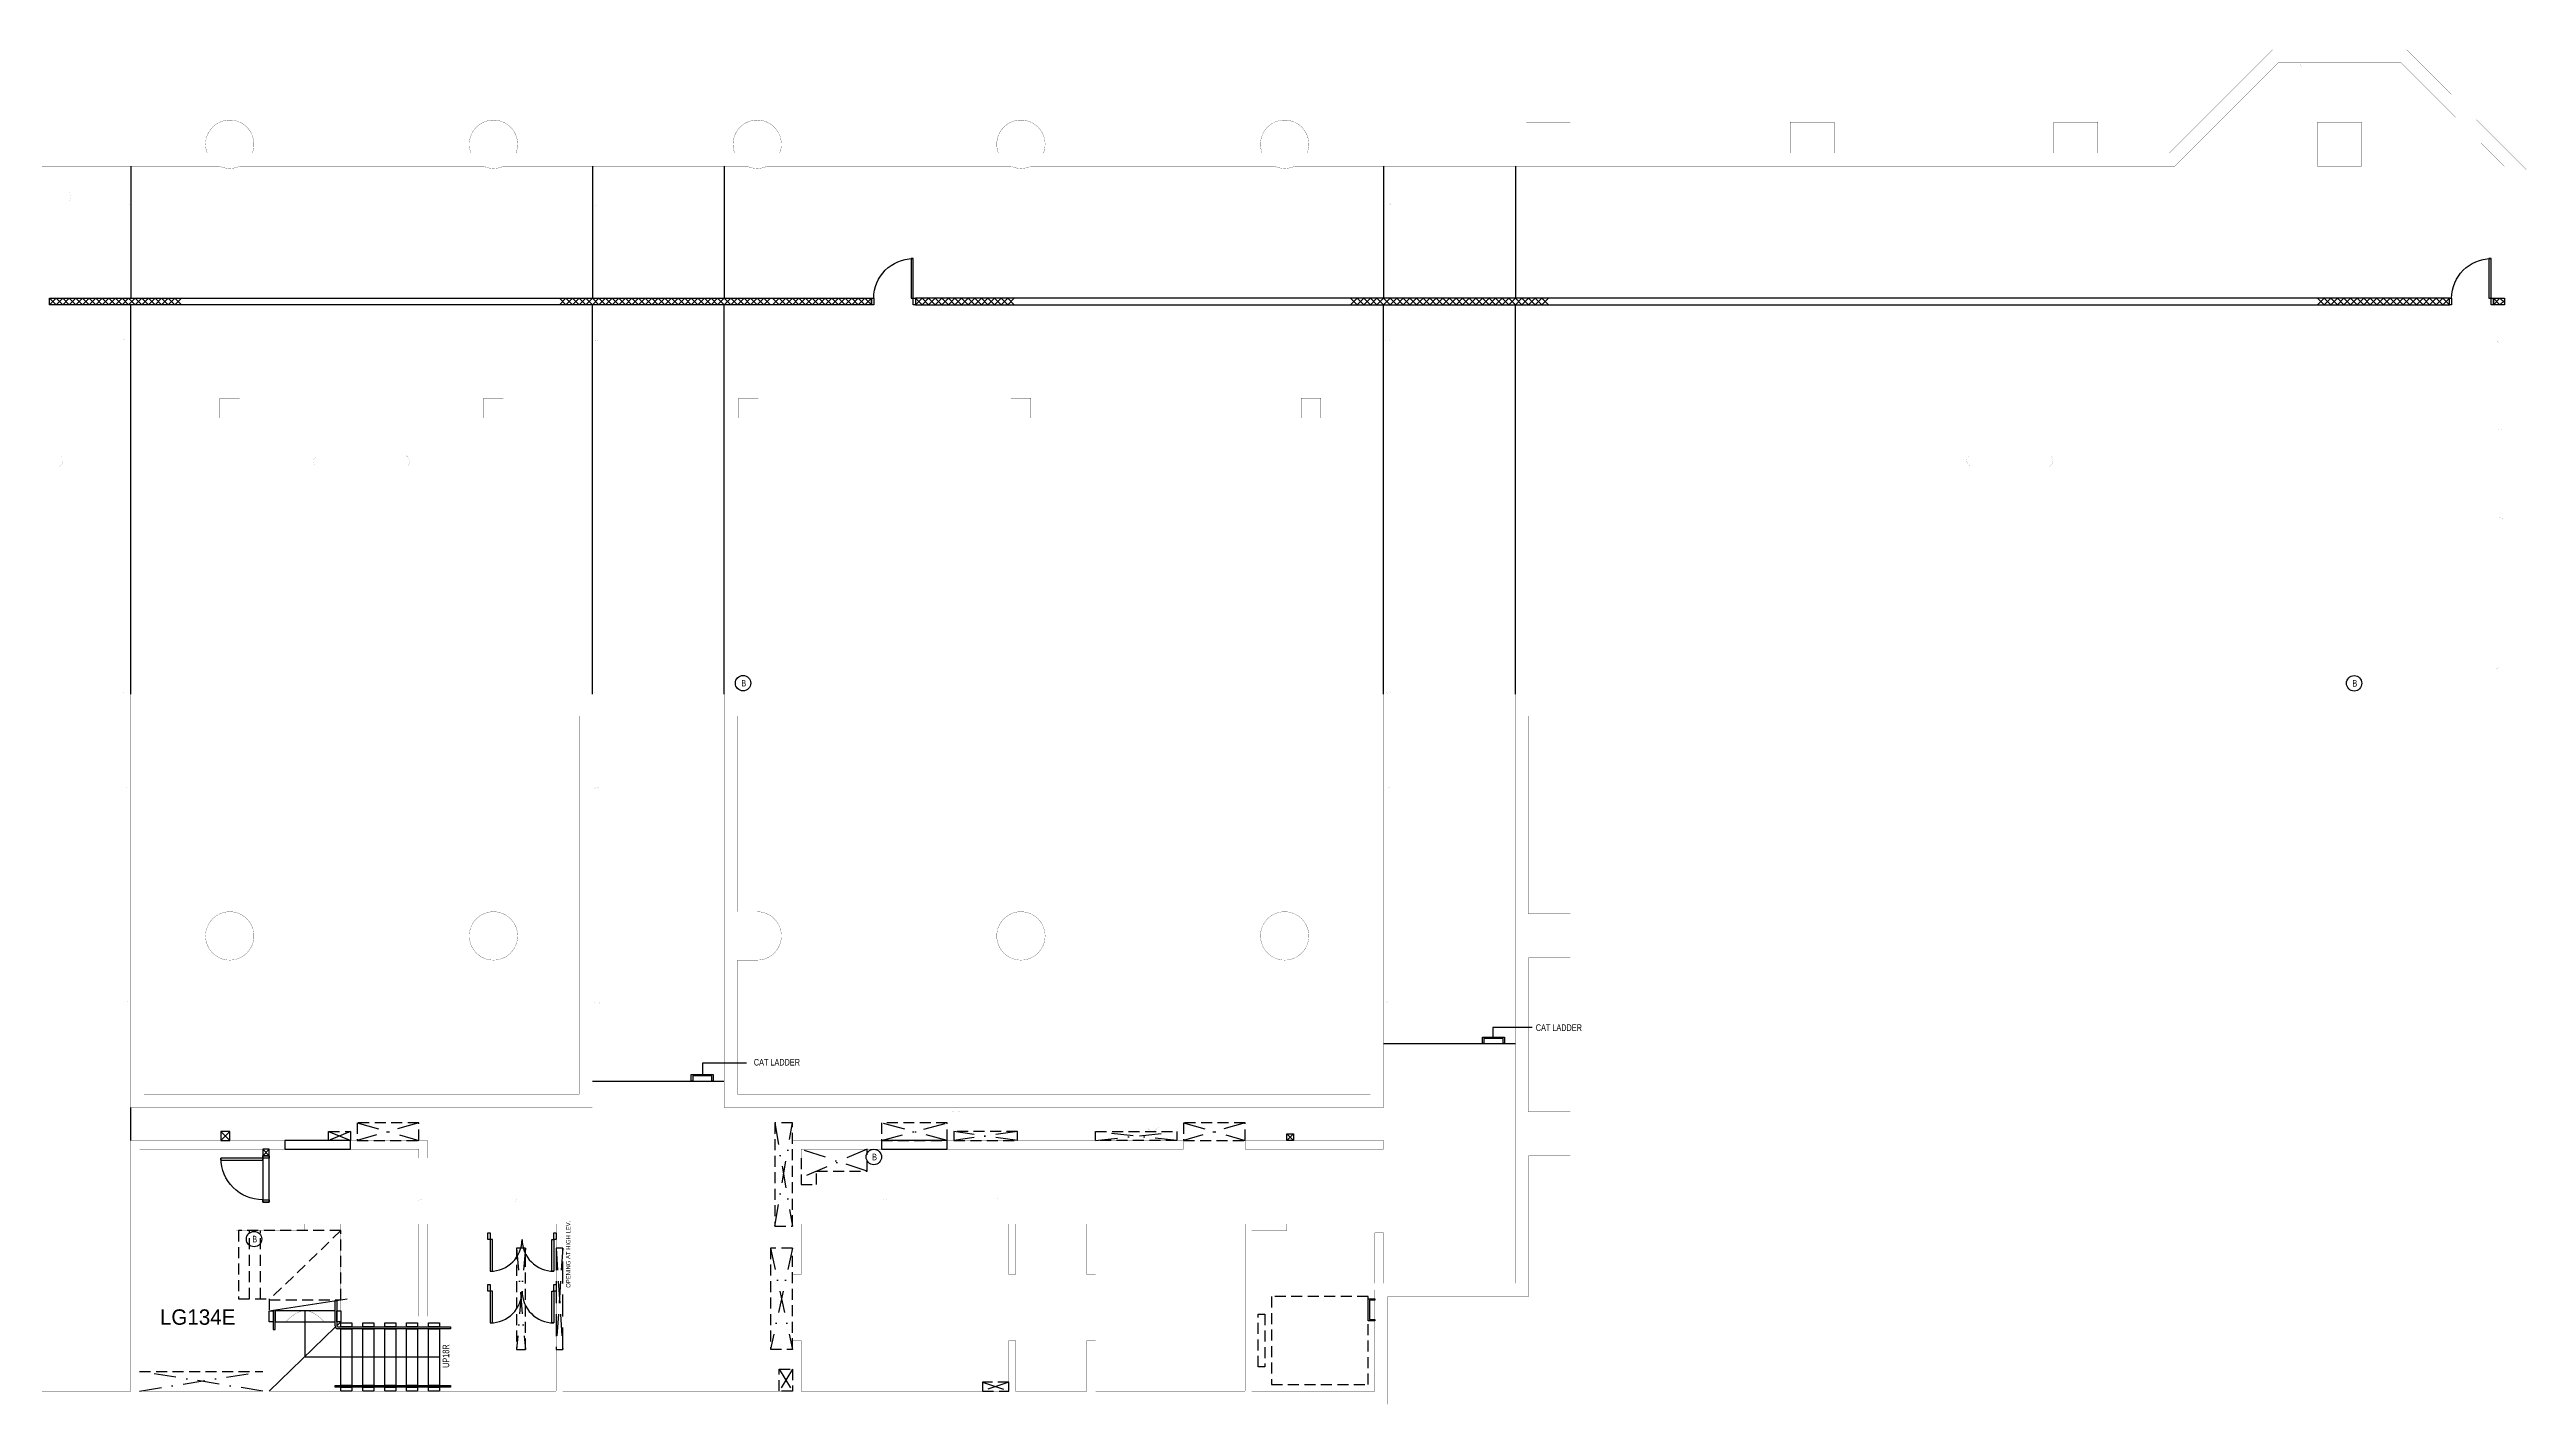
# Model space of a CAD drawing. Extents: x -163000 to 184253, y -124935 to 90032.
# Drawn here: x 127900 to 184253, y -49652 to -18847 of the extents above; entities that cross this region are included whole.
import ezdxf

# ---------------------------------------------------------------- set-up
doc = ezdxf.new("R2010")
doc.units = 0
doc.header["$LTSCALE"] = 1000
doc.header["$MEASUREMENT"] = 0
for name, pattern in [('S5118a$0$DASHDOT', [1, 0.5, -0.25, 0, -0.25]), ('S5118a$0$DASHED', [0.75, 0.5, -0.25]), ('S5118a$0$HIDDEN', [0.375, 0.25, -0.125])]:
    doc.linetypes.add(name, pattern=pattern)
doc.layers.get('0').update_dxf_attribs({"linetype": 'CONTINUOUS'})
for name, color, linetype in [('S5118a$0$11', 7, 'CONTINUOUS'), ('S5118a$0$20', 7, 'CONTINUOUS'), ('S5118a$0$22', 7, 'CONTINUOUS'), ('S5118a$0$25', 7, 'CONTINUOUS'), ('S5118a$0$30', 7, 'CONTINUOUS'), ('S5118a$0$42', 7, 'CONTINUOUS'), ('S5118a$0$56', 7, 'CONTINUOUS'), ('S5118a$0$6', 7, 'CONTINUOUS'), ('S5118a$0$9', 7, 'CONTINUOUS'), ('S5118a$0$ROOM-NO', 4, 'CONTINUOUS')]:
    doc.layers.add(name, color=color, linetype=linetype)
doc.styles.add('S5118a$0$STANDARD', font='txt')

# ---------------------------------------------------------------- blocks, each defined once
blk = doc.blocks.new('S5118a$0$HAT15')
at = {"layer": 'S5118a$0$22', "color": 14, "linetype": 'Continuous'}
for p, q in [((0, 0), (0.15, 0.15)), ((0, 0.15), (0.15, 0))]:
    blk.add_line(p, q, dxfattribs=at)
blk = doc.blocks.new('S5118a$0$D1050B')
at = {"layer": 'S5118a$0$30', "color": 14, "linetype": 'Continuous'}
blk.add_lwpolyline([(0.05, 0.15), (0.05, 1.1), (0.1, 1.1), (0.1, 0.15), (0, 0.15), (0, 0), (0.05, 0), (0.05, 0.15)], dxfattribs=at)
blk.add_lwpolyline([(1, 0), (1.05, 0), (1.05, 0.15), (1, 0.15)], close=True, dxfattribs=at)
blk.add_arc((0.05, 0.15), 0.95, 0, 90, dxfattribs=at)
blk = doc.blocks.new('S5118a$0$ARROW')
at = {"layer": 'S5118a$0$25', "color": 10, "linetype": 'Continuous', "const_width": 0.005}
blk.add_lwpolyline([(-0.433, 0.25, 0.071801), (-0.238084, 0.077755, 0.141961), (0, 0, 0.141961), (0.238084, 0.077755, 0.071801), (0.433, 0.25)], format="xyb", dxfattribs=at)
blk = doc.blocks.new('S5118a$0$D1000B')
at = {"layer": 'S5118a$0$30', "color": 5, "linetype": 'Continuous'}
blk.add_lwpolyline([(0.05, 0.15), (0.05, 1.05), (0.1, 1.05), (0.1, 0.15), (0, 0.15), (0, 0), (0.05, 0), (0.05, 0.15)], dxfattribs=at)
blk.add_lwpolyline([(0.95, 0), (1, 0), (1, 0.15), (0.95, 0.15)], close=True, dxfattribs=at)
blk.add_arc((0.05, 0.15), 0.9, 0, 90, dxfattribs=at)
blk = doc.blocks.new('S5118a$0$CHAT15')
at = {"layer": 'S5118a$0$22', "color": 14, "linetype": 'Continuous'}
for points in [[(0, 0), (0.15, 0.15), (0.3, 0), (0.45, 0.15), (0.6, 0), (0.75, 0.15)], [(0, 0.15), (0.15, 0), (0.3, 0.15), (0.45, 0), (0.6, 0.15), (0.75, 0)]]:
    blk.add_lwpolyline(points, dxfattribs=at)
blk = doc.blocks.new('S5118a$0$CATLAD')
at = {"layer": 'S5118a$0$25', "linetype": 'Continuous'}
blk.add_lwpolyline([(0, 0), (0, 0.15), (0.5, 0.15), (0.5, 0), (0.468, 0), (0.468, 0.118), (0.032, 0.118), (0.032, 0)], close=True, dxfattribs=at)
blk = doc.blocks.new('S5118a$0$BCF')
at = {"layer": 'S5118a$0$56', "color": 1, "linetype": 'Continuous'}
blk.add_circle((0, 0), 0.175, dxfattribs=at)
at = {"layer": 'S5118a$0$56', "color": 1, "linetype": 'Continuous', "style": 'S5118a$0$STANDARD', "width": 0.8}
blk.add_text('B', height=0.15, dxfattribs=at).set_placement((-0.0397, -0.075))
blk = doc.blocks.new('S5118a')
at = {"layer": 'S5118a$0$11', "color": 14, "linetype": 'Continuous'}
blk.add_line((129750, -43650), (129750, -42900), dxfattribs=at)
at = {"layer": 'S5118a$0$11', "color": 14, "linetype": 'S5118a$0$DASHDOT'}
for p, q in [((136300, -43250), (134900, -43650)), ((134900, -43250), (136300, -43650)), ((144400, -43250), (144800, -45600)), ((144400, -45600), (144800, -43250)), ((146825, -43650), (148325, -43250)), ((148325, -43650), (146825, -43250)), ((153700, -43250), (155100, -43650)), ((155100, -43250), (153700, -43650)), ((132000, -43450), (131800, -43650)), ((132000, -43650), (131800, -43450)), ((134750, -43450), (134250, -43650)), ((134250, -43450), (134750, -43650)), ((146500, -44350), (145000, -43850)), ((146500, -43850), (145000, -44502.2)), ((149925, -43450), (148475, -43650)), ((149925, -43650), (148475, -43450)), ((151700, -43650), (153550, -43450)), ((153550, -43650), (151700, -43450)), ((156200, -43500), (156050, -43650)), ((156050, -43500), (156200, -43650)), ((144300.1, -46097.6), (144800, -48400)), ((144800.1, -46097.6), (144300.1, -48397.6)), ((129950, -49350), (132750, -48900)), ((132750, -49350), (129950, -48900)), ((144800, -48850), (144500, -49350)), ((144500, -48850), (144800, -49350)), ((149725, -49150), (149128, -49350)), ((149128, -49150), (149725, -49350))]:
    blk.add_line(p, q, dxfattribs=at)
at = {"layer": 'S5118a$0$11', "color": 2, "linetype": 'S5118a$0$DASHDOT'}
for p, q in [((138725, -46100), (138525, -48400)), ((138525, -46100), (138725, -48400))]:
    blk.add_line(p, q, dxfattribs=at)
at = {"layer": 'S5118a$0$11', "color": 2, "linetype": 'S5118a$0$DASHED'}
for p, q in [((139575, -46100), (139425, -48400)), ((139425, -46100), (139575, -48400))]:
    blk.add_line(p, q, dxfattribs=at)
at = {"layer": 'S5118a$0$11', "color": 14, "linetype": 'S5118a$0$HIDDEN'}
blk.add_line((129950, -48900), (132750, -48900), dxfattribs=at)
at = {"layer": 'S5118a$0$11', "color": 3, "linetype": 'Continuous', "const_width": 5}
blk.add_lwpolyline([(155100, -49350), (155100, -46900), (155100.1, -46900), (155100, -45550), (156050, -45550), (156050, -45550), (156050, -45700), (155250.1, -45700), (155250.1, -46900), (158050.1, -46900), (158050.1, -45749.8), (158250.1, -45749.8), (158250.1, -46900), (161250.1, -46900), (161250, -33500.1), (161500, -33500), (161500, -33500), (162500, -33500), (162500, -33500), (167500, -33500), (167500, -33500), (168500, -33500), (168500, -33500), (173500, -33500), (173500, -33500), (174500, -33500), (174500, -33500), (179500, -33500), (179500, -33500), (180500, -33500), (180500, -33500), (183750.4, -33500)], dxfattribs=at)
at = {"layer": 'S5118a$0$11', "color": 14, "linetype": 'S5118a$0$HIDDEN'}
for points in [[(134900, -43650), (136300, -43650), (136300, -43250), (134900, -43250)], [(144400, -45600), (144800, -45600), (144800, -43250), (144400, -43250)], [(146825, -43650), (148325, -43650), (148325, -43250), (146825, -43250)], [(153700, -43650), (155100, -43650), (155100, -43250), (153700, -43250)], [(131800, -43650), (132000, -43650), (132000, -43450), (131800, -43450)], [(134750, -43650), (134250, -43650), (134250, -43450), (134750, -43450)], [(148475, -43650), (149925, -43650), (149925, -43450), (148475, -43450)], [(151700, -43450), (153550, -43450), (153550, -43650), (151700, -43650)], [(156200, -43650), (156050, -43650), (156050, -43500), (156200, -43500)], [(144300.1, -48397.6), (144800.1, -48397.6), (144800.1, -46097.6), (144300.1, -46097.6)], [(144800, -49350), (144500, -49350), (144500, -48850), (144800, -48850)], [(149128, -49350), (149725, -49350), (149725, -49150), (149128, -49150)]]:
    blk.add_lwpolyline(points, close=True, dxfattribs=at)
at = {"layer": 'S5118a$0$11', "color": 14, "linetype": 'Continuous', "const_width": 5}
for points in [[(129750, -49350), (129750, -43650), (133250, -43650), (133250, -43850), (129950, -43850), (129950, -49350)], [(129950, -49350), (132750.1, -49350), (132750.1, -45700.2), (132150.1, -45700.2), (132150.1, -45550.2), (132750, -45550), (132750, -45050), (132900, -45050), (132900, -45550), (133700, -45550.2), (133700, -45700.2), (132900, -45700.2), (132900, -49350), (139425, -49350)], [(139425, -49350), (139425, -45550), (139575, -45550), (139575, -49350)], [(144800, -49350), (144800.1, -48199.8), (145000.1, -48199.8), (145000, -49350)], [(145000, -49350), (149725, -49350), (149725, -48200), (149875, -48200), (149875, -49350), (151499.6, -49350), (151499.6, -48199.8), (151699.6, -48199.8), (151699.6, -49350), (153024.6, -49350), (153024.6, -49350), (153024.6, -49350), (153174.6, -49350), (153174.6, -49350), (153174.6, -49350), (155100, -49350)], [(139575, -49350), (144800, -49350)]]:
    blk.add_lwpolyline(points, dxfattribs=at)
at = {"layer": 'S5118a$0$11', "color": 14, "linetype": 'Continuous'}
for points in [[(132900, -43850), (132750, -43850), (132750, -44000), (132900, -44000)], [(133250, -43850), (134750, -43850), (134750, -43650), (133250, -43650)], [(146825, -43850), (148325, -43850), (148325, -43650), (146825, -43650)]]:
    blk.add_lwpolyline(points, close=True, dxfattribs=at)
at = {"layer": 'S5118a$0$11', "color": 14, "linetype": 'Continuous', "const_width": 5}
for points in [[(134750, -43850), (134750, -43650), (136500, -43650), (136500, -44049.8), (136300, -44049.8), (136300, -43850)], [(144800.1, -44049.8), (145000.1, -44049.8), (145000, -43850), (146825, -43850), (146825, -43650), (144800, -43650)], [(148325, -43850), (153700, -43850), (153700, -43650), (148325, -43650)], [(155100, -43850), (158250.1, -43850), (158250.1, -43649.8), (155100, -43649.8)], [(137875, -45550), (137875, -47800), (134525, -47800), (134525, -45550.2), (134675, -45550.2), (134675, -47650), (136300, -47650), (136300, -45549.8), (136500, -45549.8), (136500, -47650), (137725, -47650), (137725, -45550)], [(145000.1, -45549.8), (144800.1, -45549.8), (144800.1, -46699.8), (145000.1, -46699.8)], [(149875, -45550), (149725, -45550), (149725, -46700), (149875, -46700)], [(151699.6, -45549.8), (151499.6, -45549.8), (151499.6, -46699.8), (151699.6, -46699.8)], [(155250, -49350), (158050, -49350), (158050, -47050), (155250, -47050)]]:
    blk.add_lwpolyline(points, close=True, dxfattribs=at)
at = {"layer": 'S5118a$0$11', "color": 14, "linetype": 'S5118a$0$HIDDEN'}
blk.add_lwpolyline([(145000.1, -44049.8), (145000, -44650), (145350, -44650), (145350, -44350), (146500, -44350), (146500, -43850)], dxfattribs=at)
at = {"layer": 'S5118a$0$11', "color": 2, "linetype": 'S5118a$0$HIDDEN'}
blk.add_lwpolyline([(138525, -48400), (138725, -48400), (138725, -46100), (138525, -46100)], close=True, dxfattribs=at)
at = {"layer": 'S5118a$0$11', "color": 2, "linetype": 'S5118a$0$DASHED'}
blk.add_lwpolyline([(139425, -48400), (139575, -48400), (139575, -46100), (139425, -46100)], close=True, dxfattribs=at)
at = {"layer": 'S5118a$0$20', "color": 14, "linetype": 'Continuous'}
for points in [[(127900.1, -24500), (146600.1, -24500), (146600.1, -24650), (127900.1, -24650)], [(147600.1, -24650), (182500.1, -24650), (182500.1, -24500), (147600.1, -24500)], [(183500.1, -24500), (183750.1, -24500), (183750.1, -24650), (183500.1, -24650)]]:
    blk.add_lwpolyline(points, close=True, dxfattribs=at)
at = {"layer": 'S5118a$0$22', "color": 14, "linetype": 'Continuous'}
for p, q in [((183650.1, -24500), (183750.1, -24600)), ((183650.1, -24650), (183750.1, -24550))]:
    blk.add_line(p, q, dxfattribs=at)
at = {"layer": 'S5118a$0$25', "color": 10, "linetype": 'Continuous'}
for p, q in [((129750, -21499.9), (129750, -24500)), ((140250.1, -21499.9), (140250.1, -24500)), ((143250.1, -21499.9), (143250.1, -24500)), ((158250.1, -21499.9), (158250.1, -24500)), ((161250, -21500.2), (161250, -24500)), ((129750, -33499.8), (129750, -24650)), ((140250.1, -33499.8), (140250.1, -24650)), ((143250.1, -33499.8), (143250.1, -24650)), ((158250.1, -33499.8), (158250.1, -24650)), ((161250, -33500.1), (161250, -24650)), ((158250.1, -41449.8), (161250.1, -41449.8)), ((140250.1, -42299.8), (143250.1, -42299.8)), ((132900, -47525), (134675, -47251.9)), ((132900, -49350), (134402.1, -47894.5)), ((134525, -47775.3), (134435, -47862.4))]:
    blk.add_line(p, q, dxfattribs=at)
at = {"layer": 'S5118a$0$25', "color": 10, "linetype": 'S5118a$0$HIDDEN'}
for p, q in [((132450, -47249.8), (132450, -45700)), ((132700, -47249.8), (132700, -45700))]:
    blk.add_line(p, q, dxfattribs=at)
at = {"layer": 'S5118a$0$25', "linetype": 'Continuous'}
for points in [[(161634.7, -41085.5), (160734.7, -41085.5), (160734.7, -41299.8)], [(143756.6, -41892.2), (142756.6, -41892.2), (142756.6, -42149.8)]]:
    blk.add_lwpolyline(points, dxfattribs=at)
at = {"layer": 'S5118a$0$25', "color": 10, "linetype": 'S5118a$0$HIDDEN'}
blk.add_lwpolyline([(134525, -45700), (132900, -47275), (134525, -47275), (134525, -45700), (132200, -45700), (132200, -47249.8), (132900, -47249.8), (132900, -47525)], dxfattribs=at)
at = {"layer": 'S5118a$0$25', "color": 10, "linetype": 'Continuous'}
for points in [[(134395, -47865), (134395, -47295), (134435, -47288.8), (134435, -47865)], [(132990, -47511.2), (132990, -47950), (133030, -47950), (133030, -47505)], [(136775, -48575), (133712.5, -48575), (133712.5, -47525)], [(134460, -47890), (137025, -47890), (137025, -47930), (134460, -47930)]]:
    blk.add_lwpolyline(points, dxfattribs=at)
for points in [[(132900, -47525), (132990, -47525), (132990, -47775), (132900, -47775)], [(133030, -47775), (134395, -47775), (134395, -47525), (133030, -47525)], [(134435, -47525), (134525, -47525), (134525, -47775.3), (134435, -47775.3)], [(134525, -47800), (134775, -47800), (134775, -47890), (134525, -47890)], [(135025, -47800), (135275, -47800), (135275, -47890), (135025, -47890)], [(135525, -47800), (135775, -47800), (135775, -47890), (135525, -47890)], [(136025, -47800), (136275, -47800), (136275, -47890), (136025, -47890)], [(136525, -47800), (136775, -47800), (136775, -47890), (136525, -47890)], [(134525, -47930), (134775, -47930), (134775, -49220), (134525, -49220)], [(135025, -47930), (135275, -47930), (135275, -49220), (135025, -49220)], [(135525, -47930), (135775, -47930), (135775, -49220), (135525, -49220)], [(136025, -47930), (136275, -47930), (136275, -49220), (136025, -49220)], [(136525, -47930), (136775, -47930), (136775, -49220), (136525, -49220)], [(134395, -49220), (137025, -49220), (137025, -49260), (134395, -49260)], [(134525, -49260), (134775, -49260), (134775, -49350), (134525, -49350)], [(135025, -49260), (135275, -49260), (135275, -49350), (135025, -49350)], [(135525, -49260), (135775, -49260), (135775, -49350), (135525, -49350)], [(136025, -49260), (136275, -49260), (136275, -49350), (136025, -49350)], [(136525, -49260), (136775, -49260), (136775, -49350), (136525, -49350)]]:
    blk.add_lwpolyline(points, close=True, dxfattribs=at)
for radius in [65, 25]:
    blk.add_arc((134460, -47865), radius, 180, 270, dxfattribs=at)
at = {"layer": 'S5118a$0$30', "color": 14, "linetype": 'Continuous'}
for points in [[(132750, -45050), (132900, -45050), (132900, -44000), (132750, -44000)], [(137875, -45750), (137925, -45750), (137925, -45900), (137875, -45900)], [(137925, -46625), (137975, -46625), (137975, -45900), (137925, -45900)], [(139375, -46625), (139325, -46625), (139325, -45900), (139375, -45900)], [(139375, -45750), (139425, -45750), (139425, -45900), (139375, -45900)], [(137875, -46925), (137925, -46925), (137925, -47075), (137875, -47075)], [(137925, -47800), (137975, -47800), (137975, -47075), (137925, -47075)], [(139375, -47800), (139325, -47800), (139325, -47075), (139375, -47075)], [(139375, -46925), (139425, -46925), (139425, -47075), (139375, -47075)]]:
    blk.add_lwpolyline(points, close=True, dxfattribs=at)
for centre, start, end in [((137925, -45900), 270, 0), ((139375, -45900), 180, 270), ((137925, -47075), 270, 0), ((139375, -47075), 180, 270)]:
    blk.add_arc(centre, 725, start, end, dxfattribs=at)
at = {"layer": 'S5118a$0$42', "color": 14, "linetype": 'S5118a$0$HIDDEN'}
for points in [[(155700, -49200), (157900, -49200), (157900, -47200), (155700, -47200)], [(155400, -47600), (155550, -47600), (155550, -48800), (155400, -48800)]]:
    blk.add_lwpolyline(points, close=True, dxfattribs=at)
at = {"layer": 'S5118a$0$6', "color": 3, "linetype": 'Continuous', "const_width": 5}
for points in [[(132512.348, -21200, 1.46385), (131487.652, -21200, 1.46385)], [(138512.348, -21200, 1.46385), (137487.652, -21200, 1.46385)], [(144512.348, -21200, 1.46385), (143487.652, -21200, 1.46385)], [(150512.348, -21200, 1.46385), (149487.652, -21200, 1.46385)], [(156512.348, -21200, 1.46385), (155487.652, -21200, 1.46385)], [(131770.653, -21499.9, 0.218426), (132229.308, -21499.918, 0.218426)], [(137770.653, -21499.9, 0.218426), (138229.308, -21499.918, 0.218426)], [(143770.653, -21499.9, 0.218426), (144229.308, -21499.918, 0.218426)], [(149770.653, -21499.9, 0.218426), (150229.308, -21499.918, 0.218426)], [(155770.653, -21499.9, 0.218426), (156229.308, -21499.918, 0.218426)], [(144000.1, -38449.8, -1), (144000.1, -39549.8, -1)]]:
    blk.add_lwpolyline(points, format="xyb", dxfattribs=at)
at = {"layer": 'S5118a$0$6', "color": 2, "linetype": 'Continuous', "const_width": 5}
for points in [[(161500.1, -21200), (161500.1, -20499.8), (162500.1, -20499.8), (162500.1, -21199.9)], [(167500.1, -21200), (167500.1, -20499.8), (168500.1, -20499.8), (168500.1, -21199.9)], [(173500.1, -21200), (173500.1, -20499.8), (174500.1, -20499.8), (174500.1, -21199.9)]]:
    blk.add_lwpolyline(points, dxfattribs=at)
blk.add_lwpolyline([(179500.1, -20499.8), (180500.1, -20499.8), (180500.1, -21499.8), (179500.1, -21499.8)], close=True, dxfattribs=at)
at = {"layer": 'S5118a$0$6', "color": 3, "linetype": 'Continuous', "const_width": 5}
for points in [[(131775.1, -27224.9), (132225.1, -27224.9), (132225.1, -26774.9), (131775.1, -26774.9)], [(137775.1, -27224.9), (138225.1, -27224.9), (138225.1, -26774.9), (137775.1, -26774.9)], [(143574.9, -27224.9), (144024.9, -27224.9), (144024.9, -26774.9), (143574.9, -26774.9)], [(149775.1, -27224.9), (150225.1, -27224.9), (150225.1, -26774.9), (149775.1, -26774.9)], [(156375.1, -27224.9), (156825.1, -27224.9), (156825.1, -26774.9), (156375.1, -26774.9)]]:
    blk.add_lwpolyline(points, close=True, dxfattribs=at)
for points in [[(132550.1, -38999.8, 1), (131450.1, -38999.8, 1)], [(138550.1, -38999.8, 1), (137450.1, -38999.8, 1)], [(150550.1, -38999.8, 1), (149450.1, -38999.8, 1)], [(156550.1, -38999.8, 1), (155450.1, -38999.8, 1)]]:
    blk.add_lwpolyline(points, format="xyb", close=True, dxfattribs=at)
at = {"layer": 'S5118a$0$9', "color": 3, "linetype": 'Continuous', "const_width": 5}
for points in [[(158350, -49650), (158350, -47200), (161550, -47200), (161550.1, -43999.9), (162500.1, -43999.9), (162500.1, -42999.9), (161550.1, -42999.9), (161550, -39500), (162500, -39500), (162500, -38500), (161550, -38500), (161550, -34000.1), (184250.4, -34000.1), (184250.4, -21575.9), (181525.1, -18849.9), (178476.2, -18849.9), (176125.7, -21199.9), (174512.4, -21199.9)], [(176250, -21499.9), (178600.4, -19149.9), (181400.8, -19149.9), (183750.4, -21500.1), (183750.4, -33500.1), (183750.4, -33500.1)], [(126512.4, -21199.9), (131487.6, -21199.9)], [(132512.4, -21199.9), (137487.6, -21199.9)], [(138512.4, -21199.9), (143487.6, -21199.9)], [(144512.4, -21199.9), (149487.6, -21199.9)], [(150512.4, -21199.9), (155487.6, -21199.9)], [(156512.4, -21199.9), (161487.6, -21199.9)], [(162512.4, -21199.9), (167487.6, -21199.9)], [(168512.4, -21199.9), (173487.6, -21199.9)], [(126229.4, -21499.9), (131770.7, -21499.9)], [(132229.4, -21499.9), (137770.7, -21499.9)], [(138229.4, -21499.9), (143770.7, -21499.9)], [(144229.4, -21499.9), (149770.7, -21499.9)], [(150229.4, -21499.9), (155770.7, -21499.9)], [(156229.4, -21499.9), (176250, -21499.9)], [(86250.1, -49349.8), (89250.1, -49349.9), (89250.1, -33500), (90850.2, -33500), (126750.1, -33499.8), (126750.1, -34000.1), (126750, -34000.1), (126750, -49350), (129750, -49350)], [(144000.1, -38449.8), (143550.1, -38449.8), (143550.1, -33999.8), (157950.1, -33999.8), (157950.1, -41099.8), (157950.1, -42599.8), (151399.6, -42599.8), (143550.1, -42599.8), (143550.1, -39549.8), (144000.1, -39549.8)], [(158350, -49650), (129450.2, -49650), (126450, -49650), (126450.2, -47400), (126450.1, -43999.9), (125500.1, -43999.9), (125500.1, -42999.9), (126450.1, -42999.9), (126450.2, -39549.8), (126000.1, -39549.8)]]:
    blk.add_lwpolyline(points, dxfattribs=at)
for points in [[(140250.1, -42899.8), (129750, -42899.8), (129750, -33499.8), (140250.1, -33499.8)], [(158250.1, -41399.8), (158250.1, -42899.8), (151699.6, -42899.8), (143250.1, -42899.8), (143250.1, -33499.8), (158250.1, -33499.8)], [(139950.1, -42599.8), (130050, -42599.8), (130050, -33999.8), (139950.1, -33999.8)]]:
    blk.add_lwpolyline(points, close=True, dxfattribs=at)
at = {"zscale": 1000}
for name, p, xscale, yscale, rotation in [('S5118a$0$ARROW', (179141, -19250.6), 149.999, 149.999, 90), ('S5118a$0$ARROW', (128382.5, -22193), 299.998, -299.998, 270), ('S5118a$0$ARROW', (129655.2, -22390.7), 149.999, -149.999, 180), ('S5118a$0$D1000B', (147600.1, -24650), 999.9979999999999, -999.9979999999999, 180), ('S5118a$0$D1000B', (183500.1, -24650), 999.9979999999999, -999.9979999999999, 180), ('S5118a$0$ARROW', (183650.1, -23856.3), 149.999, -149.999, 180), ('S5118a$0$ARROW', (129652.2, -25473.4), 149.999, -149.999, 180), ('S5118a$0$ARROW', (183649.6, -25513.3), 149.999, -149.999, 180), ('S5118a$0$ARROW', (183649.6, -27503), 149.999, -149.999, 180), ('S5118a$0$ARROW', (128206.6, -28193), 299.998, -299.998, 270), ('S5118a$0$ARROW', (133907.6, -28211.1), 299.998, 299.998, 270), ('S5118a$0$ARROW', (136092.6, -28211.1), 299.998, -299.998, 270), ('S5118a$0$ARROW', (171519, -28193), 299.998, 299.998, 270), ('S5118a$0$ARROW', (173481.2, -28193), 299.998, -299.998, 270), ('S5118a$0$ARROW', (183656.4, -29478.3), 149.999, 149.999, 180), ('S5118a$0$ARROW', (183642.9, -32891.2), 149.999, 149.999, 180), ('S5118a$0$ARROW', (129646, -33485.2), 149.999, -149.999, 180), ('S5118a$0$ARROW', (129643, -35618), 149.999, 149.999, 180), ('S5118a$0$ARROW', (129649.2, -40495.8), 149.999, 149.999, 180), ('S5118a$0$D1050B', (132900, -44000), 999.9979999999999, -999.9979999999999, 270), ('S5118a$0$ARROW', (136346.9, -44998.1), 149.999, 149.999, 180), ('S5118a$0$ARROW', (138526.6, -45001.5), 149.999, 149.999, 90), ('S5118a$0$ARROW', (146909.7, -44986), 149.999, 149.999, 180), ('S5118a$0$ARROW', (149447.8, -45000.9), 100.001, -100.001, 90), ('S5118a$0$ARROW', (152052.4, -45000.9), 100.001, 100.001, 90), ('S5118a$0$CATLAD', (158050, -47749.8), 999.9979999999999, 999.9979999999999, 90), ('S5118a$0$ARROW', (133712.5, -47525), 999.9979999999999, 999.9979999999999, 180), ('S5118a$0$ARROW', (129649.2, -47995.8), 149.999, 149.999, 180)]:
    blk.add_blockref(name, p, dxfattribs=dict(at, xscale=xscale, yscale=yscale, rotation=rotation))
for name, p, xscale, yscale in [('S5118a$0$ARROW', (140345, -22390.7), 149.999, 149.999), ('S5118a$0$ARROW', (158345, -22390.7), 149.999, 149.999), ('S5118a$0$CHAT15', (127900.1, -24650), 999.9979999999999, 999.9979999999999), ('S5118a$0$CHAT15', (128650.1, -24650), 999.9979999999999, 999.9979999999999), ('S5118a$0$CHAT15', (129400.1, -24650), 999.9979999999999, 999.9979999999999), ('S5118a$0$CHAT15', (130150.1, -24650), 999.9979999999999, 999.9979999999999), ('S5118a$0$CHAT15', (139500.1, -24650), 999.9979999999999, 999.9979999999999), ('S5118a$0$CHAT15', (140250.1, -24650), 999.9979999999999, 999.9979999999999), ('S5118a$0$CHAT15', (141000.1, -24650), 999.9979999999999, 999.9979999999999), ('S5118a$0$CHAT15', (141750.1, -24650), 999.9979999999999, 999.9979999999999), ('S5118a$0$CHAT15', (142500.1, -24650), 999.9979999999999, 999.9979999999999), ('S5118a$0$CHAT15', (143250.1, -24650), 999.9979999999999, 999.9979999999999), ('S5118a$0$HAT15', (144000.1, -24650), 999.9979999999999, 999.9979999999999), ('S5118a$0$HAT15', (144150.1, -24650), 999.9979999999999, 999.9979999999999), ('S5118a$0$CHAT15', (144350.1, -24650), 999.9979999999999, 999.9979999999999), ('S5118a$0$CHAT15', (145100.1, -24650), 999.9979999999999, 999.9979999999999), ('S5118a$0$CHAT15', (145850.1, -24650), 999.9979999999999, 999.9979999999999), ('S5118a$0$CHAT15', (147600.1, -24650), 999.9979999999999, 999.9979999999999), ('S5118a$0$CHAT15', (148350.1, -24650), 999.9979999999999, 999.9979999999999), ('S5118a$0$CHAT15', (149100.1, -24650), 999.9979999999999, 999.9979999999999), ('S5118a$0$CHAT15', (157500.1, -24650), 999.9979999999999, 999.9979999999999), ('S5118a$0$CHAT15', (158250.1, -24650), 999.9979999999999, 999.9979999999999), ('S5118a$0$CHAT15', (159000.1, -24650), 999.9979999999999, 999.9979999999999), ('S5118a$0$CHAT15', (159750.1, -24650), 999.9979999999999, 999.9979999999999), ('S5118a$0$CHAT15', (160500.1, -24650), 999.9979999999999, 999.9979999999999), ('S5118a$0$CHAT15', (161250.1, -24650), 999.9979999999999, 999.9979999999999), ('S5118a$0$CHAT15', (179500.1, -24650), 999.9979999999999, 999.9979999999999), ('S5118a$0$CHAT15', (180250.1, -24650), 999.9979999999999, 999.9979999999999), ('S5118a$0$CHAT15', (181000.1, -24650), 999.9979999999999, 999.9979999999999), ('S5118a$0$CHAT15', (181750.1, -24650), 999.9979999999999, 999.9979999999999), ('S5118a$0$HAT15', (183500.1, -24650), 999.9979999999999, 999.9979999999999), ('S5118a$0$ARROW', (140348, -25473.4), 149.999, 149.999), ('S5118a$0$ARROW', (158348, -25473.4), 149.999, 149.999), ('S5118a$0$BCF', (143678.4, -33253), 999.9979999999999, 999.9979999999999), ('S5118a$0$BCF', (180332, -33256.8), 999.9979999999999, 999.9979999999999), ('S5118a$0$ARROW', (140354.2, -33485.2), 149.999, 149.999), ('S5118a$0$ARROW', (158354.2, -33485.2), 149.999, 149.999), ('S5118a$0$ARROW', (140357.2, -35618), 149.999, -149.999), ('S5118a$0$ARROW', (158357.2, -35618), 149.999, -149.999), ('S5118a$0$ARROW', (140351, -40495.8), 149.999, -149.999), ('S5118a$0$ARROW', (158351, -40495.8), 149.999, -149.999), ('S5118a$0$CATLAD', (160500.1, -41449.8), 999.9979999999999, 999.9979999999999), ('S5118a$0$CATLAD', (142500.1, -42299.8), 999.9979999999999, 999.9979999999999), ('S5118a$0$ARROW', (148515.9, -43014.4), 299.998, 299.998), ('S5118a$0$ARROW', (152993.4, -43431), 299.998, 299.998), ('S5118a$0$HAT15', (132750, -44000), 999.9979999999999, 999.9979999999999), ('S5118a$0$BCF', (146654.3, -44026.1), 999.9979999999999, 999.9979999999999), ('S5118a$0$BCF', (132552.9, -45893.3), 999.9979999999999, 999.9979999999999)]:
    blk.add_blockref(name, p, dxfattribs=dict(at, xscale=xscale, yscale=yscale))
at = {"layer": 'S5118a$0$11', "color": 2, "linetype": 'S5118a$0$DASHED', "style": 'S5118a$0$STANDARD', "width": 0.8}
blk.add_text('OPENING AT HIGH LEV.', height=100, rotation=90, dxfattribs=at).set_placement((139751, -46999.8))
at = {"layer": 'S5118a$0$25', "linetype": 'Continuous', "style": 'S5118a$0$STANDARD', "width": 0.8}
for p in [(161713.8, -41160.5), (143923.7, -41947.6)]:
    blk.add_text('CAT LADDER', height=150, dxfattribs=at).set_placement(p)
at = {"layer": 'S5118a$0$25', "color": 2, "linetype": 'Continuous', "style": 'S5118a$0$STANDARD', "width": 0.8}
blk.add_text('UP18R', height=150, rotation=90, dxfattribs=at).set_placement((136992.1, -48821.5))
at = {"layer": 'S5118a$0$ROOM-NO', "style": 'S5118a$0$STANDARD'}
blk.add_text('LG134E', height=350, dxfattribs=at).set_placement((130411.483, -47840.738))

msp = doc.modelspace()

# ---------------------------------------------------------------- block references
msp.add_blockref('S5118a', (0, 0))

doc.saveas('drawing.dxf')
